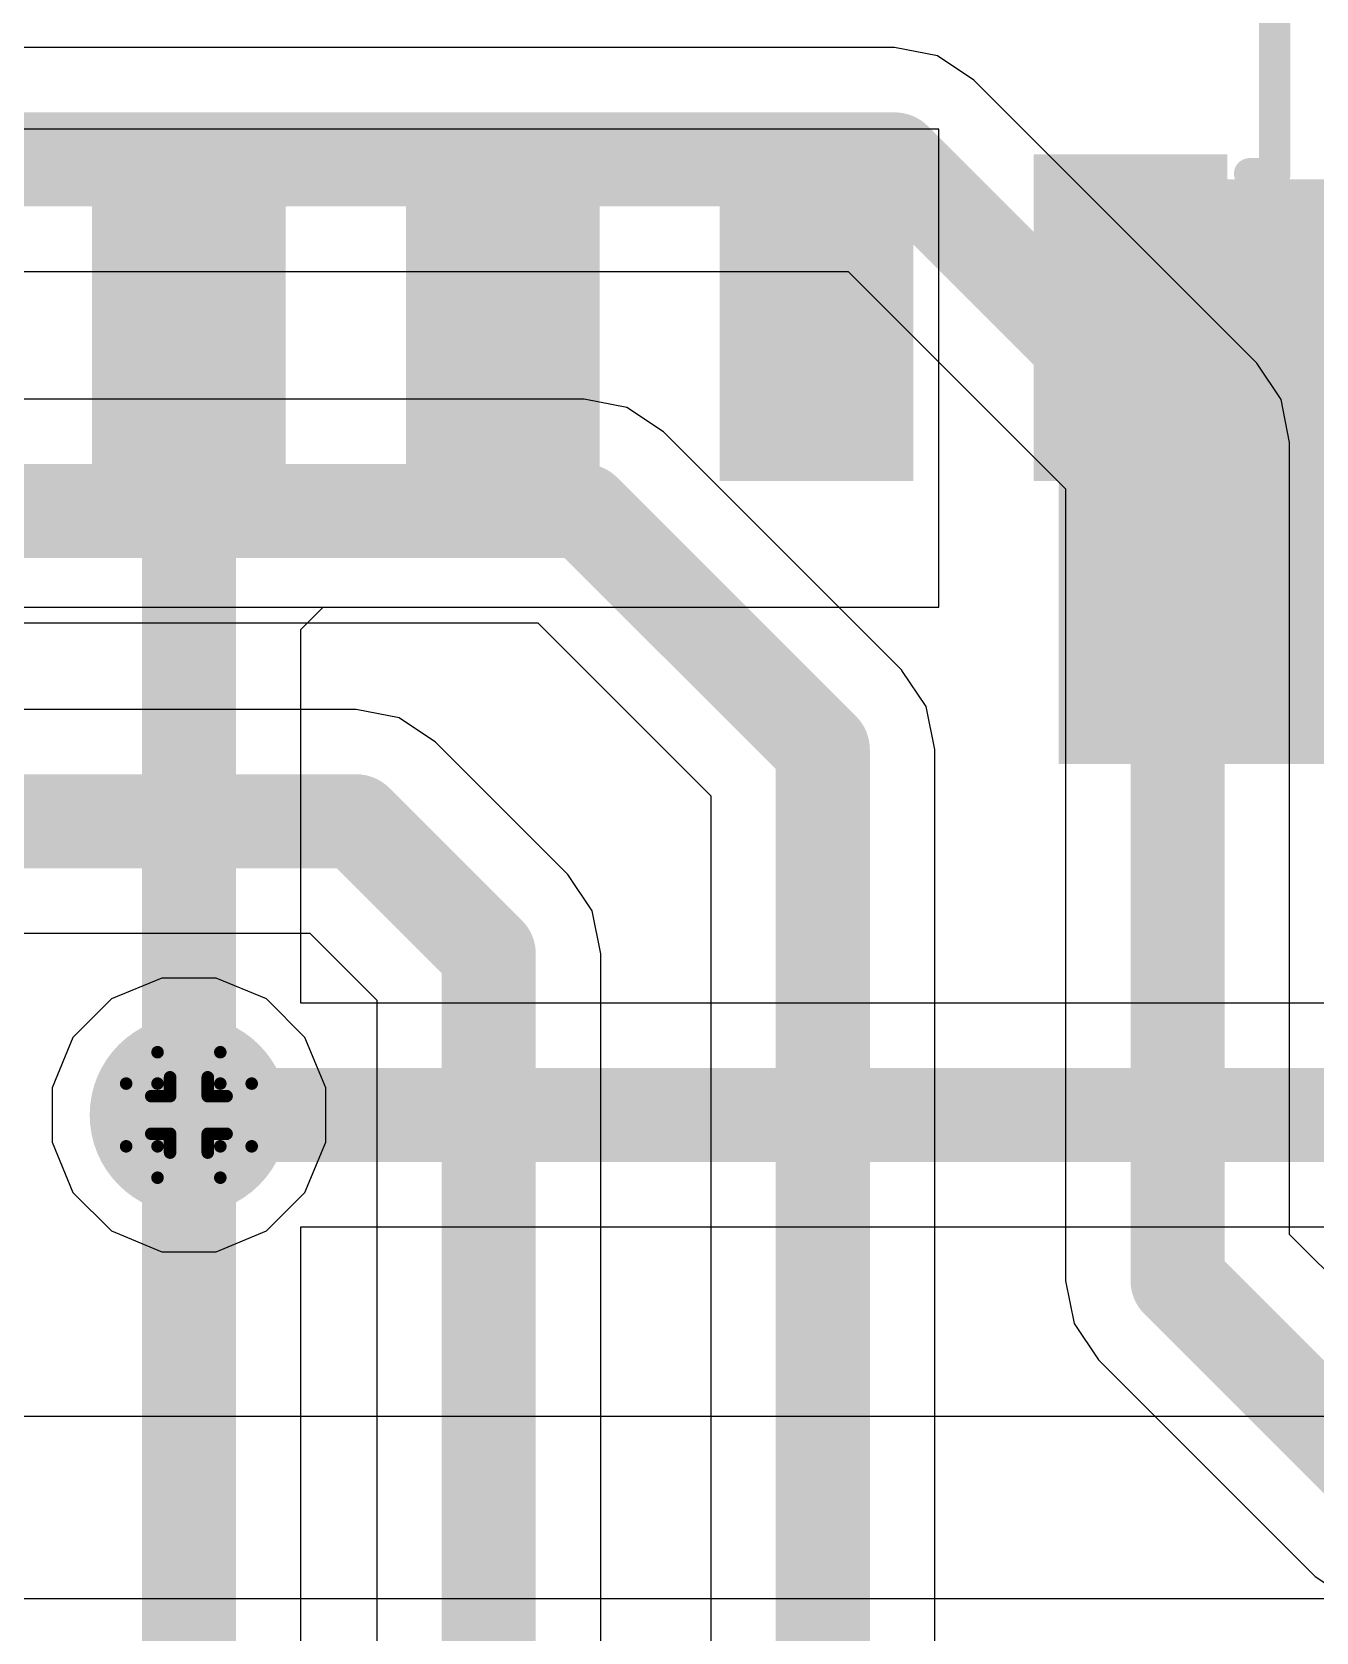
# Model space of a CAD drawing. Header units: inches. Extents: x -7 to 5163, y -3 to 5149.
# Drawn here: x 135.45 to 140.64, y 107.43 to 113.91 of the extents above; entities that cross this region are included whole.
import ezdxf

# ---------------------------------------------------------------- set-up
doc = ezdxf.new("R2010")
doc.units = ezdxf.units.IN
for name, color, linetype in [('Bottom Layer', 5, 'Continuous'), ('Bottom Solder', 6, 'Continuous'), ('Drill Drawing', 1, 'Continuous'), ('GND', 76, 'Continuous'), ('PWR', 16, 'Continuous'), ('Top Layer', 1, 'Continuous'), ('Top Overlay', 2, 'Continuous'), ('Top Paste', 8, 'Continuous'), ('Top Solder', 216, 'Continuous'), ('Via Holes', 16, 'Continuous')]:
    doc.layers.add(name, color=color, linetype=linetype)

# ---------------------------------------------------------------- blocks, each defined once
blk = doc.blocks.new('16_SOIC__0_154___3_90___W______6')
at = {"layer": 'Top Layer'}
for points in [[(-3.2, -0.345), (-2.08, -0.345), (-2.08, -0.925), (-3.2, -0.925)], [(-3.2, -1.615), (-2.08, -1.615), (-2.08, -2.195), (-3.2, -2.195)], [(-3.2, -2.885), (-2.08, -2.885), (-2.08, -3.465), (-3.2, -3.465)], [(-3.2, -4.155), (-2.08, -4.155), (-2.08, -4.735), (-3.2, -4.735)]]:
    blk.add_hatch(color=1, dxfattribs=at).paths.add_polyline_path(points)
at = {"layer": 'Top Paste'}
for points in [[(-3.2, -0.345), (-2.08, -0.345), (-2.08, -0.925), (-3.2, -0.925)], [(-3.2, -1.615), (-2.08, -1.615), (-2.08, -2.195), (-3.2, -2.195)], [(-3.2, -2.885), (-2.08, -2.885), (-2.08, -3.465), (-3.2, -3.465)], [(-3.2, -4.155), (-2.08, -4.155), (-2.08, -4.735), (-3.2, -4.735)]]:
    blk.add_hatch(color=8, dxfattribs=at).paths.add_polyline_path(points)
at = {"layer": 'Top Solder'}
for points in [[(-3.3016, -0.2434), (-1.9784, -0.2434), (-1.9784, -1.0266), (-3.3016, -1.0266)], [(-3.3016, -1.5134), (-1.9784, -1.5134), (-1.9784, -2.2966), (-3.3016, -2.2966)], [(-3.3016, -2.7834), (-1.9784, -2.7834), (-1.9784, -3.5666), (-3.3016, -3.5666)], [(-3.3016, -4.0534), (-1.9784, -4.0534), (-1.9784, -4.8366), (-3.3016, -4.8366)]]:
    blk.add_hatch(color=216, dxfattribs=at).paths.add_polyline_path(points)
at = {"layer": 'Top Overlay'}
for points in [[(-2.0574, -4.9276, 0.127, 0.127, 0), (-2.0574, -5.0292, 0.127, 0.127, 0)], [(-2.0574, -5.0292, 0.127, 0.127, 0), (2.0416, -5.0292, 0.127, 0.127, 0)]]:
    blk.add_lwpolyline(points, format="xyseb", dxfattribs=at)
for points in [[(-2.0891, -4.9276, 0.0635, 0.0635, 1), (-2.0256, -4.9276, 0.0635, 0.0635, 1)], [(-2.0892, -5.0292, 0.0635, 0.0635, 1), (-2.0257, -5.0292, 0.0635, 0.0635, 1)], [(-2.0891, -5.0292, 0.0635, 0.0635, 1), (-2.0256, -5.0292, 0.0635, 0.0635, 1)]]:
    blk.add_lwpolyline(points, format="xyseb", close=True, dxfattribs=at)

msp = doc.modelspace()

# ---------------------------------------------------------------- hatches: boundary and pattern name
at = {"layer": 'Bottom Layer'}
h = msp.add_hatch(color=5, dxfattribs=at)
edge = h.paths.add_edge_path()
edge.add_arc((136.0805, 109.5264), 0.3, 0, 360)
at = {"layer": 'Bottom Solder'}
h = msp.add_hatch(color=6, dxfattribs=at)
edge = h.paths.add_edge_path()
edge.add_arc((136.0805, 109.5264), 0.4016, 0, 360)
at = {"layer": 'GND'}
h = msp.add_hatch(color=76, dxfattribs=at)
edge = h.paths.add_edge_path()
edge.add_arc((136.0805, 109.5264), 0.3, 0, 360)
at = {"layer": 'PWR'}
h = msp.add_hatch(color=16, dxfattribs=at)
edge = h.paths.add_edge_path()
edge.add_arc((136.0805, 109.5264), 0.3, 0, 360)
at = {"layer": 'Top Layer'}
msp.add_hatch(color=1, dxfattribs=at).paths.add_polyline_path([(139.6005, 110.9472), (141.859, 110.9472), (141.859, 113.3138), (139.6005, 113.3138)])
h = msp.add_hatch(color=1, dxfattribs=at)
edge = h.paths.add_edge_path()
edge.add_arc((136.0805, 109.5264), 0.3, 0, 360)
at = {"layer": 'Top Solder'}
h = msp.add_hatch(color=216, dxfattribs=at)
edge = h.paths.add_edge_path()
edge.add_arc((136.0805, 109.5264), 0.4016, 0, 360)
at = {"layer": 'Via Holes'}
h = msp.add_hatch(color=7, dxfattribs=at)
edge = h.paths.add_edge_path()
edge.add_arc((136.0805, 109.5264), 0.15, 0, 360)

# ---------------------------------------------------------------- linework, layer by layer
at = {"layer": 'Bottom Layer'}
for p, q in [((138.9363, 113.8479), (132.1978, 113.8479)), ((139.1097, 113.8134), (138.9363, 113.8479)), ((139.2568, 113.7152), (139.1097, 113.8134)), ((140.4021, 112.5698), (139.2568, 113.7152)), ((132.3855, 112.9415), (138.7486, 112.9415)), ((138.7486, 112.9415), (139.6284, 112.0616)), ((140.5004, 112.4228), (140.4021, 112.5698)), ((140.4021, 112.5698), (140.4021, 112.5698)), ((137.6799, 112.4247), (133.1642, 112.4247)), ((137.8533, 112.3902), (137.6799, 112.4247)), ((138.0004, 112.292), (137.8533, 112.3902)), ((140.5349, 112.2493), (140.5004, 112.4228)), ((138.966, 111.3264), (138.0004, 112.292)), ((140.5349, 109.043), (140.5349, 112.2493)), ((139.6284, 112.0616), (139.6284, 108.8553)), ((133.352, 111.5183), (137.4922, 111.5183)), ((137.4922, 111.5183), (138.1923, 110.8182)), ((138.966, 111.3263), (138.966, 111.3264)), ((139.0642, 111.1793), (138.966, 111.3263)), ((136.7575, 111.1684), (134.0076, 111.1684)), ((136.9309, 111.1339), (136.7575, 111.1684)), ((139.0987, 111.0059), (139.0642, 111.1793)), ((137.0779, 111.0356), (136.9309, 111.1339)), ((137.6143, 110.4993), (137.0779, 111.0356)), ((139.0987, 107.3964), (139.0987, 111.0059)), ((138.1923, 110.8182), (138.1923, 107.2087)), ((137.7125, 110.3523), (137.6143, 110.4993)), ((137.747, 110.1788), (137.7125, 110.3523)), ((134.1954, 110.2619), (136.5697, 110.2619)), ((136.5697, 110.2619), (136.8406, 109.9911)), ((137.747, 106.0935), (137.747, 110.1788)), ((135.9703, 110.0804), (135.7667, 109.9961)), ((136.1907, 110.0804), (135.9703, 110.0804)), ((136.3943, 109.9961), (136.1907, 110.0804)), ((135.7667, 109.9961), (135.6108, 109.8402)), ((136.5502, 109.8402), (136.3943, 109.9961)), ((136.8406, 109.9911), (136.8406, 105.9057)), ((135.6108, 109.8402), (135.5265, 109.6366)), ((136.6345, 109.6366), (136.5502, 109.8402)), ((135.5265, 109.6366), (135.5265, 109.4162)), ((136.6345, 109.4162), (136.6345, 109.6366)), ((135.5265, 109.4162), (135.6108, 109.2126)), ((136.5502, 109.2126), (136.6345, 109.4162)), ((135.6108, 109.2126), (135.7667, 109.0567)), ((136.3943, 109.0567), (136.5502, 109.2126)), ((135.7667, 109.0567), (135.9703, 108.9724)), ((136.1907, 108.9724), (136.3943, 109.0567)), ((141.1466, 108.4312), (140.5349, 109.043)), ((135.9703, 108.9724), (136.1907, 108.9724)), ((139.6284, 108.8553), (139.6629, 108.6818)), ((139.6629, 108.6818), (139.7612, 108.5348)), ((139.7612, 108.5348), (140.6384, 107.6576)), ((140.6384, 107.6576), (140.7854, 107.5593))]:
    msp.add_line(p, q, dxfattribs=at)
for points in [[(132.1978, 113.3947, 0.381, 0.381, 0), (138.9363, 113.3947, 0.381, 0.381, 0)], [(138.9363, 113.3947, 0.381, 0.381, 0), (140.0817, 112.2493, 0.381, 0.381, 0)], [(140.0817, 108.8553, 0.381, 0.381, 0), (140.0817, 112.2493, 0.381, 0.381, 0)], [(133.1642, 111.9715, 0.381, 0.381, 0), (137.6799, 111.9715, 0.381, 0.381, 0)], [(137.6799, 111.9715, 0.381, 0.381, 0), (138.6455, 111.0059, 0.381, 0.381, 0)], [(138.6455, 107.2087, 0.381, 0.381, 0), (138.6455, 111.0059, 0.381, 0.381, 0)], [(134.0076, 110.7151, 0.381, 0.381, 0), (136.7575, 110.7151, 0.381, 0.381, 0)], [(136.7575, 110.7151, 0.381, 0.381, 0), (137.2938, 110.1788, 0.381, 0.381, 0)], [(137.2938, 105.9057, 0.381, 0.381, 0), (137.2938, 110.1788, 0.381, 0.381, 0)], [(140.0817, 108.8553, 0.381, 0.381, 0), (140.9589, 107.978, 0.381, 0.381, 0)]]:
    msp.add_lwpolyline(points, format="xyseb", dxfattribs=at)
for points in [[(138.841, 113.3947, 0.1905, 0.1905, 1), (139.0315, 113.3947, 0.1905, 0.1905, 1)], [(138.841, 113.3947, 0.1905, 0.1905, 1), (139.0315, 113.3947, 0.1905, 0.1905, 1)], [(139.9864, 112.2493, 0.1905, 0.1905, 1), (140.1769, 112.2493, 0.1905, 0.1905, 1)], [(139.9864, 112.2493, 0.1905, 0.1905, 1), (140.1769, 112.2493, 0.1905, 0.1905, 1)], [(137.5847, 111.9715, 0.1905, 0.1905, 1), (137.7752, 111.9715, 0.1905, 0.1905, 1)], [(137.5847, 111.9715, 0.1905, 0.1905, 1), (137.7752, 111.9715, 0.1905, 0.1905, 1)], [(138.5503, 111.0059, 0.1905, 0.1905, 1), (138.7408, 111.0059, 0.1905, 0.1905, 1)], [(138.5503, 111.0059, 0.1905, 0.1905, 1), (138.7408, 111.0059, 0.1905, 0.1905, 1)], [(136.6622, 110.7151, 0.1905, 0.1905, 1), (136.8527, 110.7151, 0.1905, 0.1905, 1)], [(136.6622, 110.7151, 0.1905, 0.1905, 1), (136.8527, 110.7151, 0.1905, 0.1905, 1)], [(137.1985, 110.1788, 0.1905, 0.1905, 1), (137.389, 110.1788, 0.1905, 0.1905, 1)], [(137.1985, 110.1788, 0.1905, 0.1905, 1), (137.389, 110.1788, 0.1905, 0.1905, 1)], [(139.9864, 108.8553, 0.1905, 0.1905, 1), (140.1769, 108.8553, 0.1905, 0.1905, 1)], [(139.9864, 108.8553, 0.1905, 0.1905, 1), (140.1769, 108.8553, 0.1905, 0.1905, 1)]]:
    msp.add_lwpolyline(points, format="xyseb", close=True, dxfattribs=at)
at = {"layer": 'Drill Drawing'}
for points in [[(135.9535, 109.6534, 0.0508, 0.0508, 0), (135.9535, 109.7804, 0.0508, 0.0508, 0)], [(135.9535, 109.7804, 0.0508, 0.0508, 0), (136.2075, 109.7804, 0.0508, 0.0508, 0)], [(136.2075, 109.6534, 0.0508, 0.0508, 0), (136.2075, 109.7804, 0.0508, 0.0508, 0)], [(135.8265, 109.3994, 0.0508, 0.0508, 0), (135.8265, 109.6534, 0.0508, 0.0508, 0)], [(135.8265, 109.6534, 0.0508, 0.0508, 0), (135.9535, 109.6534, 0.0508, 0.0508, 0)], [(136.0043, 109.6026, 0.0508, 0.0508, 0), (136.0043, 109.6788, 0.0508, 0.0508, 0)], [(136.0043, 109.6788, 0.0508, 0.0508, 0), (136.1567, 109.6788, 0.0508, 0.0508, 0)], [(136.1567, 109.6026, 0.0508, 0.0508, 0), (136.1567, 109.6788, 0.0508, 0.0508, 0)], [(136.2075, 109.6534, 0.0508, 0.0508, 0), (136.3345, 109.6534, 0.0508, 0.0508, 0)], [(136.3345, 109.3994, 0.0508, 0.0508, 0), (136.3345, 109.6534, 0.0508, 0.0508, 0)], [(135.9281, 109.4502, 0.0508, 0.0508, 0), (135.9281, 109.6026, 0.0508, 0.0508, 0)], [(135.9281, 109.6026, 0.0508, 0.0508, 0), (136.0043, 109.6026, 0.0508, 0.0508, 0)], [(136.1567, 109.6026, 0.0508, 0.0508, 0), (136.2329, 109.6026, 0.0508, 0.0508, 0)], [(136.2329, 109.4502, 0.0508, 0.0508, 0), (136.2329, 109.6026, 0.0508, 0.0508, 0)], [(135.9281, 109.4502, 0.0508, 0.0508, 0), (136.0043, 109.4502, 0.0508, 0.0508, 0)], [(136.0043, 109.374, 0.0508, 0.0508, 0), (136.0043, 109.4502, 0.0508, 0.0508, 0)], [(136.1567, 109.4502, 0.0508, 0.0508, 0), (136.2329, 109.4502, 0.0508, 0.0508, 0)], [(136.1567, 109.374, 0.0508, 0.0508, 0), (136.1567, 109.4502, 0.0508, 0.0508, 0)], [(135.8265, 109.3994, 0.0508, 0.0508, 0), (135.9535, 109.3994, 0.0508, 0.0508, 0)], [(135.9535, 109.2724, 0.0508, 0.0508, 0), (135.9535, 109.3994, 0.0508, 0.0508, 0)], [(136.0043, 109.374, 0.0508, 0.0508, 0), (136.1567, 109.374, 0.0508, 0.0508, 0)], [(136.2075, 109.3994, 0.0508, 0.0508, 0), (136.3345, 109.3994, 0.0508, 0.0508, 0)], [(136.2075, 109.2724, 0.0508, 0.0508, 0), (136.2075, 109.3994, 0.0508, 0.0508, 0)], [(135.9535, 109.2724, 0.0508, 0.0508, 0), (136.2075, 109.2724, 0.0508, 0.0508, 0)]]:
    msp.add_lwpolyline(points, format="xyseb", dxfattribs=at)
for points in [[(135.9408, 109.7804, 0.0254, 0.0254, 1), (135.9662, 109.7804, 0.0254, 0.0254, 1)], [(135.9408, 109.7804, 0.0254, 0.0254, 1), (135.9662, 109.7804, 0.0254, 0.0254, 1)], [(136.1948, 109.7804, 0.0254, 0.0254, 1), (136.2202, 109.7804, 0.0254, 0.0254, 1)], [(136.1948, 109.7804, 0.0254, 0.0254, 1), (136.2202, 109.7804, 0.0254, 0.0254, 1)], [(135.8138, 109.6534, 0.0254, 0.0254, 1), (135.8392, 109.6534, 0.0254, 0.0254, 1)], [(135.8138, 109.6534, 0.0254, 0.0254, 1), (135.8392, 109.6534, 0.0254, 0.0254, 1)], [(135.9408, 109.6534, 0.0254, 0.0254, 1), (135.9662, 109.6534, 0.0254, 0.0254, 1)], [(135.9408, 109.6534, 0.0254, 0.0254, 1), (135.9662, 109.6534, 0.0254, 0.0254, 1)], [(135.9916, 109.6788, 0.0254, 0.0254, 1), (136.017, 109.6788, 0.0254, 0.0254, 1)], [(135.9916, 109.6788, 0.0254, 0.0254, 1), (136.017, 109.6788, 0.0254, 0.0254, 1)], [(136.144, 109.6788, 0.0254, 0.0254, 1), (136.1694, 109.6788, 0.0254, 0.0254, 1)], [(136.144, 109.6788, 0.0254, 0.0254, 1), (136.1694, 109.6788, 0.0254, 0.0254, 1)], [(136.1948, 109.6534, 0.0254, 0.0254, 1), (136.2202, 109.6534, 0.0254, 0.0254, 1)], [(136.1948, 109.6534, 0.0254, 0.0254, 1), (136.2202, 109.6534, 0.0254, 0.0254, 1)], [(136.3218, 109.6534, 0.0254, 0.0254, 1), (136.3472, 109.6534, 0.0254, 0.0254, 1)], [(136.3218, 109.6534, 0.0254, 0.0254, 1), (136.3472, 109.6534, 0.0254, 0.0254, 1)], [(135.9154, 109.6026, 0.0254, 0.0254, 1), (135.9408, 109.6026, 0.0254, 0.0254, 1)], [(135.9154, 109.6026, 0.0254, 0.0254, 1), (135.9408, 109.6026, 0.0254, 0.0254, 1)], [(135.9916, 109.6026, 0.0254, 0.0254, 1), (136.017, 109.6026, 0.0254, 0.0254, 1)], [(135.9916, 109.6026, 0.0254, 0.0254, 1), (136.017, 109.6026, 0.0254, 0.0254, 1)], [(136.144, 109.6026, 0.0254, 0.0254, 1), (136.1694, 109.6026, 0.0254, 0.0254, 1)], [(136.144, 109.6026, 0.0254, 0.0254, 1), (136.1694, 109.6026, 0.0254, 0.0254, 1)], [(136.2202, 109.6026, 0.0254, 0.0254, 1), (136.2456, 109.6026, 0.0254, 0.0254, 1)], [(136.2202, 109.6026, 0.0254, 0.0254, 1), (136.2456, 109.6026, 0.0254, 0.0254, 1)], [(135.9154, 109.4502, 0.0254, 0.0254, 1), (135.9408, 109.4502, 0.0254, 0.0254, 1)], [(135.9154, 109.4502, 0.0254, 0.0254, 1), (135.9408, 109.4502, 0.0254, 0.0254, 1)], [(135.9916, 109.4502, 0.0254, 0.0254, 1), (136.017, 109.4502, 0.0254, 0.0254, 1)], [(135.9916, 109.4502, 0.0254, 0.0254, 1), (136.017, 109.4502, 0.0254, 0.0254, 1)], [(136.144, 109.4502, 0.0254, 0.0254, 1), (136.1694, 109.4502, 0.0254, 0.0254, 1)], [(136.144, 109.4502, 0.0254, 0.0254, 1), (136.1694, 109.4502, 0.0254, 0.0254, 1)], [(136.2202, 109.4502, 0.0254, 0.0254, 1), (136.2456, 109.4502, 0.0254, 0.0254, 1)], [(136.2202, 109.4502, 0.0254, 0.0254, 1), (136.2456, 109.4502, 0.0254, 0.0254, 1)], [(135.8138, 109.3994, 0.0254, 0.0254, 1), (135.8392, 109.3994, 0.0254, 0.0254, 1)], [(135.8138, 109.3994, 0.0254, 0.0254, 1), (135.8392, 109.3994, 0.0254, 0.0254, 1)], [(135.9408, 109.3994, 0.0254, 0.0254, 1), (135.9662, 109.3994, 0.0254, 0.0254, 1)], [(135.9408, 109.3994, 0.0254, 0.0254, 1), (135.9662, 109.3994, 0.0254, 0.0254, 1)], [(135.9916, 109.374, 0.0254, 0.0254, 1), (136.017, 109.374, 0.0254, 0.0254, 1)], [(135.9916, 109.374, 0.0254, 0.0254, 1), (136.017, 109.374, 0.0254, 0.0254, 1)], [(136.144, 109.374, 0.0254, 0.0254, 1), (136.1694, 109.374, 0.0254, 0.0254, 1)], [(136.144, 109.374, 0.0254, 0.0254, 1), (136.1694, 109.374, 0.0254, 0.0254, 1)], [(136.1948, 109.3994, 0.0254, 0.0254, 1), (136.2202, 109.3994, 0.0254, 0.0254, 1)], [(136.1948, 109.3994, 0.0254, 0.0254, 1), (136.2202, 109.3994, 0.0254, 0.0254, 1)], [(136.3218, 109.3994, 0.0254, 0.0254, 1), (136.3472, 109.3994, 0.0254, 0.0254, 1)], [(136.3218, 109.3994, 0.0254, 0.0254, 1), (136.3472, 109.3994, 0.0254, 0.0254, 1)], [(135.9408, 109.2724, 0.0254, 0.0254, 1), (135.9662, 109.2724, 0.0254, 0.0254, 1)], [(135.9408, 109.2724, 0.0254, 0.0254, 1), (135.9662, 109.2724, 0.0254, 0.0254, 1)], [(136.1948, 109.2724, 0.0254, 0.0254, 1), (136.2202, 109.2724, 0.0254, 0.0254, 1)], [(136.1948, 109.2724, 0.0254, 0.0254, 1), (136.2202, 109.2724, 0.0254, 0.0254, 1)]]:
    msp.add_lwpolyline(points, format="xyseb", close=True, dxfattribs=at)
at = {"layer": 'GND'}
for p, q in [((135.9703, 110.0804), (135.7667, 109.9961)), ((136.1907, 110.0804), (135.9703, 110.0804)), ((136.3943, 109.9961), (136.1907, 110.0804)), ((135.7667, 109.9961), (135.6108, 109.8402)), ((136.5502, 109.8402), (136.3943, 109.9961)), ((135.6108, 109.8402), (135.5265, 109.6366)), ((136.6345, 109.6366), (136.5502, 109.8402)), ((135.5265, 109.6366), (135.5265, 109.4162)), ((136.6345, 109.4162), (136.6345, 109.6366)), ((135.5265, 109.4162), (135.6108, 109.2126)), ((136.5502, 109.2126), (136.6345, 109.4162)), ((135.6108, 109.2126), (135.7667, 109.0567)), ((136.3943, 109.0567), (136.5502, 109.2126)), ((135.7667, 109.0567), (135.9703, 108.9724)), ((136.1907, 108.9724), (136.3943, 109.0567)), ((135.9703, 108.9724), (136.1907, 108.9724))]:
    msp.add_line(p, q, dxfattribs=at)
at = {"layer": 'PWR'}
for p, q in [((135.9703, 110.0804), (135.7667, 109.9961)), ((136.1907, 110.0804), (135.9703, 110.0804)), ((136.3943, 109.9961), (136.1907, 110.0804)), ((135.7667, 109.9961), (135.6108, 109.8402)), ((136.5502, 109.8402), (136.3943, 109.9961)), ((135.6108, 109.8402), (135.5265, 109.6366)), ((136.6345, 109.6366), (136.5502, 109.8402)), ((135.5265, 109.6366), (135.5265, 109.4162)), ((136.6345, 109.4162), (136.6345, 109.6366)), ((135.5265, 109.4162), (135.6108, 109.2126)), ((136.5502, 109.2126), (136.6345, 109.4162)), ((135.6108, 109.2126), (135.7667, 109.0567)), ((136.3943, 109.0567), (136.5502, 109.2126)), ((135.7667, 109.0567), (135.9703, 108.9724)), ((136.1907, 108.9724), (136.3943, 109.0567)), ((135.9703, 108.9724), (136.1907, 108.9724)), ((163.1188, 108.3056), (110.1784, 108.3056)), ((110.339, 107.569), (163.83, 107.569))]:
    msp.add_line(p, q, dxfattribs=at)
at = {"layer": 'Top Layer'}
for p, q in [((139.1158, 113.517), (130.5073, 113.517)), ((139.1158, 113.517), (130.5073, 113.517)), ((139.1158, 111.5814), (139.1158, 113.517)), ((139.1158, 111.5814), (139.1158, 113.517)), ((130.5073, 111.5815), (139.1158, 111.5814)), ((136.5337, 111.4917), (136.6235, 111.5815)), ((136.6235, 111.5815), (139.1158, 111.5814)), ((136.5337, 109.9796), (136.5337, 111.4917)), ((192.1782, 109.9796), (136.5337, 109.9796)), ((136.5337, 105.8545), (136.5337, 109.0732)), ((136.5337, 109.0732), (191.9904, 109.0732))]:
    msp.add_line(p, q, dxfattribs=at)
for points in [[(136.0805, 109.5264, 0.381, 0.381, 0), (136.0805, 112.7538, 0.381, 0.381, 0)], [(136.0805, 109.5264, 0.381, 0.381, 0), (192.1782, 109.5264, 0.381, 0.381, 0)], [(136.0805, 105.8545, 0.381, 0.381, 0), (136.0805, 109.5264, 0.381, 0.381, 0)]]:
    msp.add_lwpolyline(points, format="xyseb", dxfattribs=at)
for points in [[(135.9853, 112.7538, 0.1905, 0.1905, 1), (136.1757, 112.7538, 0.1905, 0.1905, 1)], [(135.9853, 109.5264, 0.1905, 0.1905, 1), (136.1757, 109.5264, 0.1905, 0.1905, 1)], [(135.9853, 109.5264, 0.1905, 0.1905, 1), (136.1757, 109.5264, 0.1905, 0.1905, 1)], [(135.9853, 109.5264, 0.1905, 0.1905, 1), (136.1757, 109.5264, 0.1905, 0.1905, 1)]]:
    msp.add_lwpolyline(points, format="xyseb", close=True, dxfattribs=at)

# ---------------------------------------------------------------- block references
at = {"rotation": 90}
msp.add_blockref('16_SOIC__0_154___3_90___W______6', (135.4455, 115.3938), dxfattribs=at)

doc.saveas('drawing.dxf')
